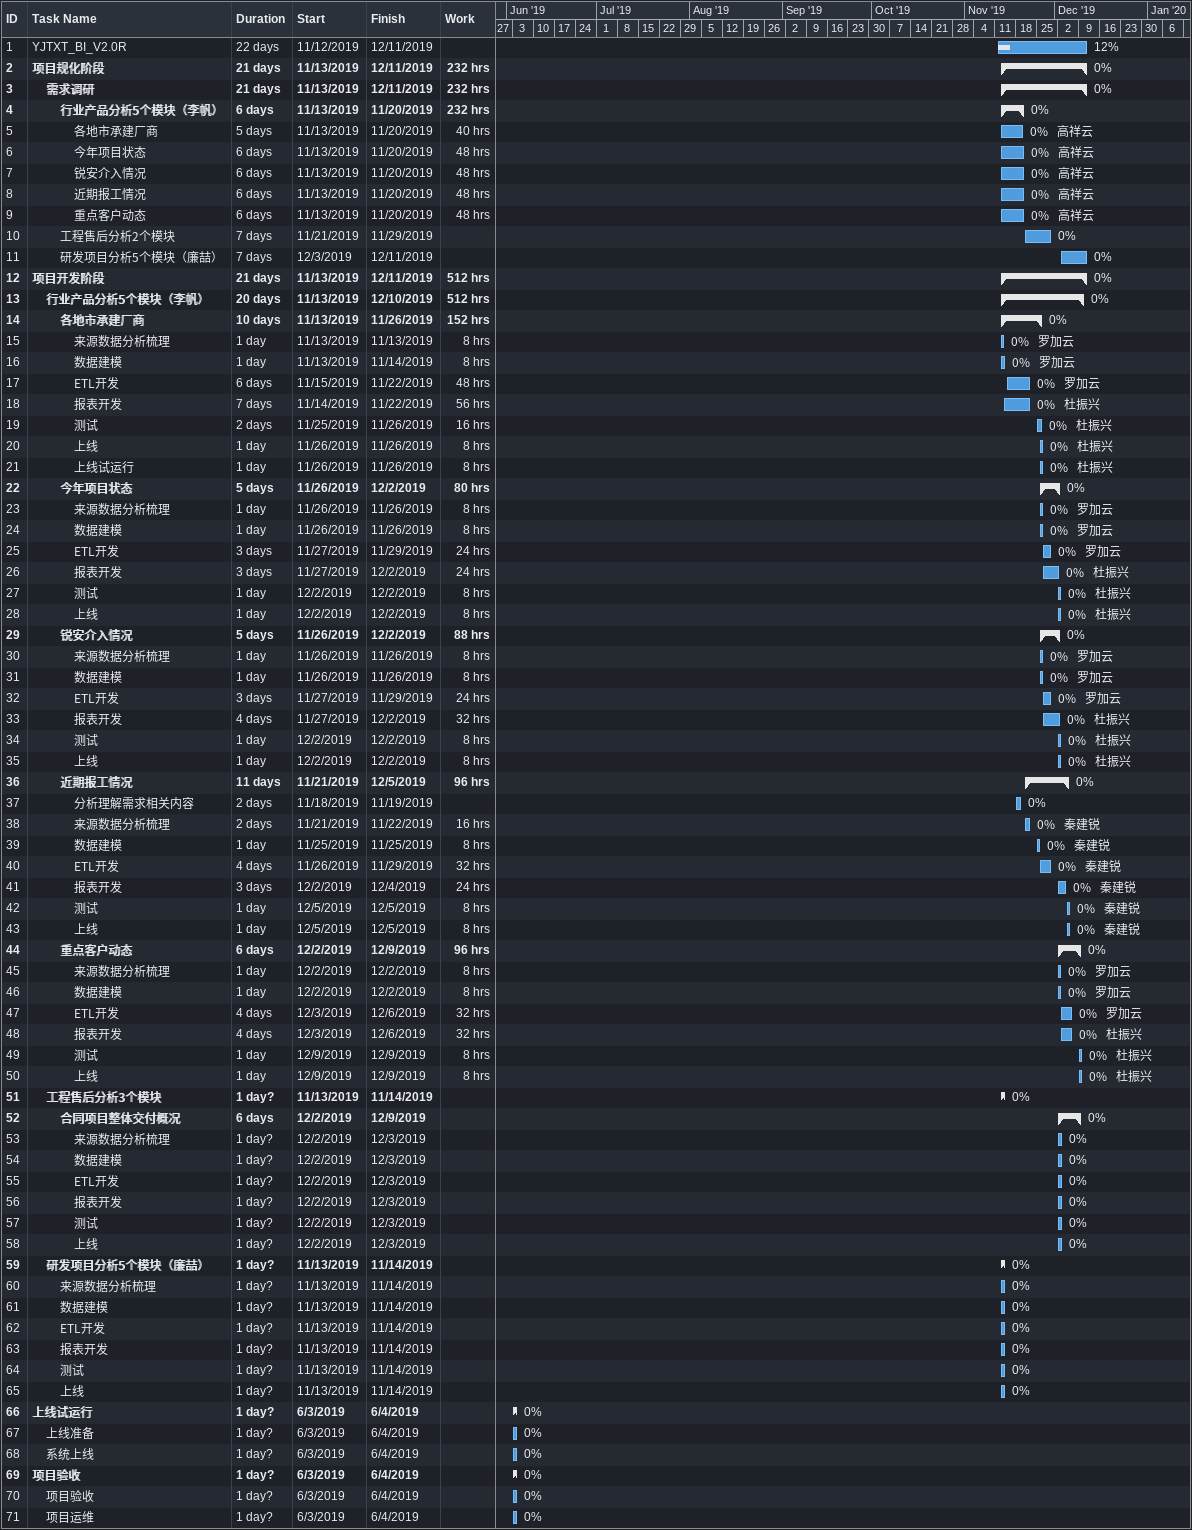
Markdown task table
| ID | Level | Task | Duration | Start | Finish | Resources | % complete | Work (h) |
|---|---|---|---|---|---|---|---|---|
| 1 | 1 | YJTXT_BI_V2.0R | 22d | 2019-11-12 | 2019-12-11 |  | 12 |  |
| 2 | 1 | **项目规化阶段** | 21d | 2019-11-13 | 2019-12-11 |  | 0 | 232 |
| 3 | 2 | **需求调研** | 21d | 2019-11-13 | 2019-12-11 |  | 0 | 232 |
| 4 | 3 | **行业产品分析5个模块（李帆）** | 6d | 2019-11-13 | 2019-11-20 |  | 0 | 232 |
| 5 | 4 | 各地市承建厂商 | 5d | 2019-11-13 | 2019-11-20 | 高祥云 | 0 | 40 |
| 6 | 4 | 今年项目状态 | 6d | 2019-11-13 | 2019-11-20 | 高祥云 | 0 | 48 |
| 7 | 4 | 锐安介入情况 | 6d | 2019-11-13 | 2019-11-20 | 高祥云 | 0 | 48 |
| 8 | 4 | 近期报工情况 | 6d | 2019-11-13 | 2019-11-20 | 高祥云 | 0 | 48 |
| 9 | 4 | 重点客户动态 | 6d | 2019-11-13 | 2019-11-20 | 高祥云 | 0 | 48 |
| 10 | 3 | 工程售后分析2个模块 | 7d | 2019-11-21 | 2019-11-29 |  | 0 |  |
| 11 | 3 | 研发项目分析5个模块（廉喆） | 7d | 2019-12-03 | 2019-12-11 |  | 0 |  |
| 12 | 1 | **项目开发阶段** | 21d | 2019-11-13 | 2019-12-11 |  | 0 | 512 |
| 13 | 2 | **行业产品分析5个模块（李帆）** | 20d | 2019-11-13 | 2019-12-10 |  | 0 | 512 |
| 14 | 3 | **各地市承建厂商** | 10d | 2019-11-13 | 2019-11-26 |  | 0 | 152 |
| 15 | 4 | 来源数据分析梳理 | 1d | 2019-11-13 | 2019-11-13 | 罗加云 | 0 | 8 |
| 16 | 4 | 数据建模 | 1d | 2019-11-13 | 2019-11-14 | 罗加云 | 0 | 8 |
| 17 | 4 | ETL开发 | 6d | 2019-11-15 | 2019-11-22 | 罗加云 | 0 | 48 |
| 18 | 4 | 报表开发 | 7d | 2019-11-14 | 2019-11-22 | 杜振兴 | 0 | 56 |
| 19 | 4 | 测试 | 2d | 2019-11-25 | 2019-11-26 | 杜振兴 | 0 | 16 |
| 20 | 4 | 上线 | 1d | 2019-11-26 | 2019-11-26 | 杜振兴 | 0 | 8 |
| 21 | 4 | 上线试运行 | 1d | 2019-11-26 | 2019-11-26 | 杜振兴 | 0 | 8 |
| 22 | 3 | **今年项目状态** | 5d | 2019-11-26 | 2019-12-02 |  | 0 | 80 |
| 23 | 4 | 来源数据分析梳理 | 1d | 2019-11-26 | 2019-11-26 | 罗加云 | 0 | 8 |
| 24 | 4 | 数据建模 | 1d | 2019-11-26 | 2019-11-26 | 罗加云 | 0 | 8 |
| 25 | 4 | ETL开发 | 3d | 2019-11-27 | 2019-11-29 | 罗加云 | 0 | 24 |
| 26 | 4 | 报表开发 | 3d | 2019-11-27 | 2019-12-02 | 杜振兴 | 0 | 24 |
| 27 | 4 | 测试 | 1d | 2019-12-02 | 2019-12-02 | 杜振兴 | 0 | 8 |
| 28 | 4 | 上线 | 1d | 2019-12-02 | 2019-12-02 | 杜振兴 | 0 | 8 |
| 29 | 3 | **锐安介入情况** | 5d | 2019-11-26 | 2019-12-02 |  | 0 | 88 |
| 30 | 4 | 来源数据分析梳理 | 1d | 2019-11-26 | 2019-11-26 | 罗加云 | 0 | 8 |
| 31 | 4 | 数据建模 | 1d | 2019-11-26 | 2019-11-26 | 罗加云 | 0 | 8 |
| 32 | 4 | ETL开发 | 3d | 2019-11-27 | 2019-11-29 | 罗加云 | 0 | 24 |
| 33 | 4 | 报表开发 | 4d | 2019-11-27 | 2019-12-02 | 杜振兴 | 0 | 32 |
| 34 | 4 | 测试 | 1d | 2019-12-02 | 2019-12-02 | 杜振兴 | 0 | 8 |
| 35 | 4 | 上线 | 1d | 2019-12-02 | 2019-12-02 | 杜振兴 | 0 | 8 |
| 36 | 3 | **近期报工情况** | 11d | 2019-11-21 | 2019-12-05 |  | 0 | 96 |
| 37 | 4 | 分析理解需求相关内容 | 2d | 2019-11-18 | 2019-11-19 |  | 0 |  |
| 38 | 4 | 来源数据分析梳理 | 2d | 2019-11-21 | 2019-11-22 | 秦建锐 | 0 | 16 |
| 39 | 4 | 数据建模 | 1d | 2019-11-25 | 2019-11-25 | 秦建锐 | 0 | 8 |
| 40 | 4 | ETL开发 | 4d | 2019-11-26 | 2019-11-29 | 秦建锐 | 0 | 32 |
| 41 | 4 | 报表开发 | 3d | 2019-12-02 | 2019-12-04 | 秦建锐 | 0 | 24 |
| 42 | 4 | 测试 | 1d | 2019-12-05 | 2019-12-05 | 秦建锐 | 0 | 8 |
| 43 | 4 | 上线 | 1d | 2019-12-05 | 2019-12-05 | 秦建锐 | 0 | 8 |
| 44 | 3 | **重点客户动态** | 6d | 2019-12-02 | 2019-12-09 |  | 0 | 96 |
| 45 | 4 | 来源数据分析梳理 | 1d | 2019-12-02 | 2019-12-02 | 罗加云 | 0 | 8 |
| 46 | 4 | 数据建模 | 1d | 2019-12-02 | 2019-12-02 | 罗加云 | 0 | 8 |
| 47 | 4 | ETL开发 | 4d | 2019-12-03 | 2019-12-06 | 罗加云 | 0 | 32 |
| 48 | 4 | 报表开发 | 4d | 2019-12-03 | 2019-12-06 | 杜振兴 | 0 | 32 |
| 49 | 4 | 测试 | 1d | 2019-12-09 | 2019-12-09 | 杜振兴 | 0 | 8 |
| 50 | 4 | 上线 | 1d | 2019-12-09 | 2019-12-09 | 杜振兴 | 0 | 8 |
| 51 | 2 | **工程售后分析3个模块** | 1d? | 2019-11-13 | 2019-11-14 |  | 0 |  |
| 52 | 3 | **合同项目整体交付概况** | 6d | 2019-12-02 | 2019-12-09 |  | 0 |  |
| 53 | 4 | 来源数据分析梳理 | 1d? | 2019-12-02 | 2019-12-03 |  | 0 |  |
| 54 | 4 | 数据建模 | 1d? | 2019-12-02 | 2019-12-03 |  | 0 |  |
| 55 | 4 | ETL开发 | 1d? | 2019-12-02 | 2019-12-03 |  | 0 |  |
| 56 | 4 | 报表开发 | 1d? | 2019-12-02 | 2019-12-03 |  | 0 |  |
| 57 | 4 | 测试 | 1d? | 2019-12-02 | 2019-12-03 |  | 0 |  |
| 58 | 4 | 上线 | 1d? | 2019-12-02 | 2019-12-03 |  | 0 |  |
| 59 | 2 | **研发项目分析5个模块（廉喆）** | 1d? | 2019-11-13 | 2019-11-14 |  | 0 |  |
| 60 | 3 | 来源数据分析梳理 | 1d? | 2019-11-13 | 2019-11-14 |  | 0 |  |
| 61 | 3 | 数据建模 | 1d? | 2019-11-13 | 2019-11-14 |  | 0 |  |
| 62 | 3 | ETL开发 | 1d? | 2019-11-13 | 2019-11-14 |  | 0 |  |
| 63 | 3 | 报表开发 | 1d? | 2019-11-13 | 2019-11-14 |  | 0 |  |
| 64 | 3 | 测试 | 1d? | 2019-11-13 | 2019-11-14 |  | 0 |  |
| 65 | 3 | 上线 | 1d? | 2019-11-13 | 2019-11-14 |  | 0 |  |
| 66 | 1 | **上线试运行** | 1d? | 2019-06-03 | 2019-06-04 |  | 0 |  |
| 67 | 2 | 上线准备 | 1d? | 2019-06-03 | 2019-06-04 |  | 0 |  |
| 68 | 2 | 系统上线 | 1d? | 2019-06-03 | 2019-06-04 |  | 0 |  |
| 69 | 1 | **项目验收** | 1d? | 2019-06-03 | 2019-06-04 |  | 0 |  |
| 70 | 2 | 项目验收 | 1d? | 2019-06-03 | 2019-06-04 |  | 0 |  |
| 71 | 2 | 项目运维 | 1d? | 2019-06-03 | 2019-06-04 |  | 0 |  |
